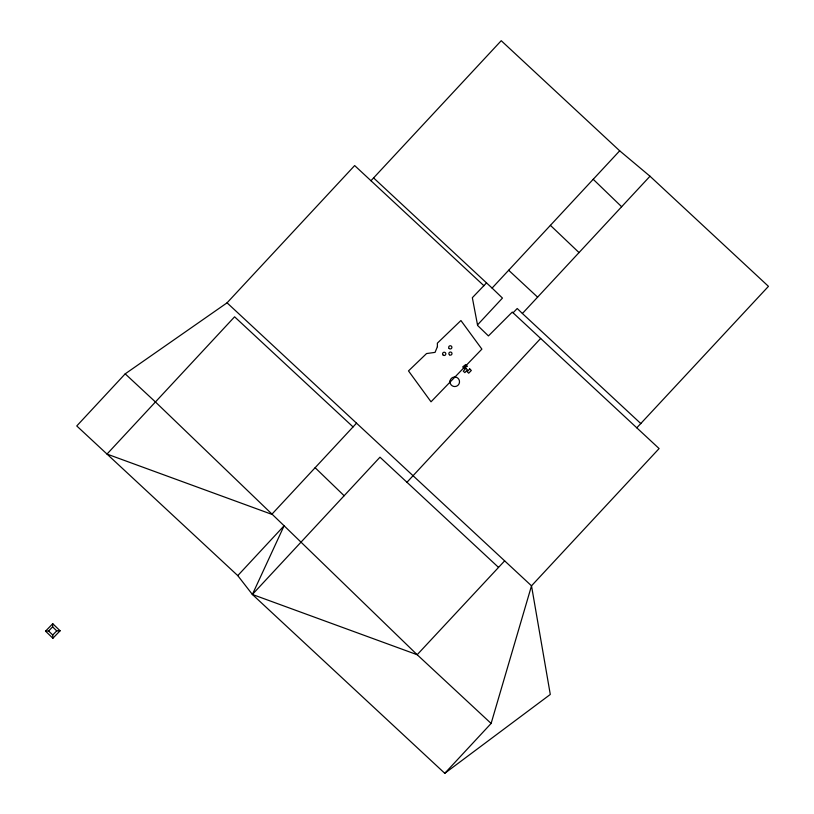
<?xml version="1.0" encoding="UTF-8"?>
<svg xmlns="http://www.w3.org/2000/svg" width="814" height="814" viewBox="0 0 814 814"><rect width="100%" height="100%" fill="white"/><g stroke="black" fill="none" stroke-linecap="round" stroke-linejoin="round"><path stroke-width="1.22" d="M45.543 631.155L48.606 631.013L52.605 626.882L52.747 623.697L60.094 630.799L52.89 638.247L45.543 631.155L52.747 623.697M483.913 285.714L354.66 165.568L227.065 302.828L125.193 373.85L76.76 425.956L237.769 575.62L252.381 594.454L444.78 773.3L491.117 723.453L531.511 585.826L659.106 448.565L512.281 312.077L488.431 335.928L477.615 325.478L472.344 297.7L486.528 282.906M491.117 723.453L417.175 654.721L252.381 594.454L284.106 525.773L155.433 401.963L125.193 373.85M370.97 180.728L501.231 40.7L619.688 150.814L649.999 176.231L768.457 286.345L636.792 427.818M356.532 423.168L271.795 514.326L107 454.07L234.595 316.809L353.052 426.912M477.503 324.918L502.452 298.077L492.094 288.075L619.688 150.814M237.769 575.62L284.106 525.773L417.175 654.721L504.649 560.856M252.381 594.454L379.975 457.193L498.433 567.307M640.862 423.606L522.405 313.502L649.999 176.231M406.959 482.275L540.649 338.451M52.89 638.247L52.747 635.012L56.736 630.881L60.094 630.799M513.064 312.81L517.226 308.506L522.405 313.502M444.78 773.3L550.295 694.454L531.511 585.826L227.065 302.828M550.396 225.346L579.029 252.584M508.658 270.248L537.606 297.151M373.636 177.961L492.094 288.075M593.213 179.294L621.642 206.746M315.13 467.714L344.149 495.736M52.605 626.882L56.736 630.881M48.606 631.013L52.747 635.012M450.04 381.044L450.01 382.285A4.772 4.772 0 0 0 454.843 386.548A4.772 4.772 0 0 0 459.503 382.102A4.772 4.772 0 0 0 455.484 377.065L454.243 377.035A4.772 4.772 0 0 0 450.04 381.044M437.403 346.642L435.063 352.37L426.546 353.561L408.496 370.909L431.023 401.801L481.888 349.125L460.917 320.533L437.372 343.162L437.403 346.642M465.761 368.315L463.308 371.235L464.865 372.619L467.399 369.76L465.761 368.315M469.719 368.925L467.175 371.733L468.711 373.199L471.326 370.462L469.719 368.925M467.063 366.178L464.011 368.6L462.749 366.87L465.649 364.601L467.063 366.178M449.45 354.792A1.547 1.547 0 0 0 451.963 353.825A1.547 1.547 0 0 0 449.867 352.136A1.547 1.547 0 0 0 449.45 354.792M443.254 355.189A1.628 1.628 0 0 0 445.828 354.029A1.628 1.628 0 0 0 443.538 352.37A1.628 1.628 0 0 0 443.254 355.189M449.165 348.494A1.597 1.597 0 0 0 451.841 347.761A1.597 1.597 0 0 0 449.867 345.808A1.597 1.597 0 0 0 449.165 348.494"/></g></svg>
